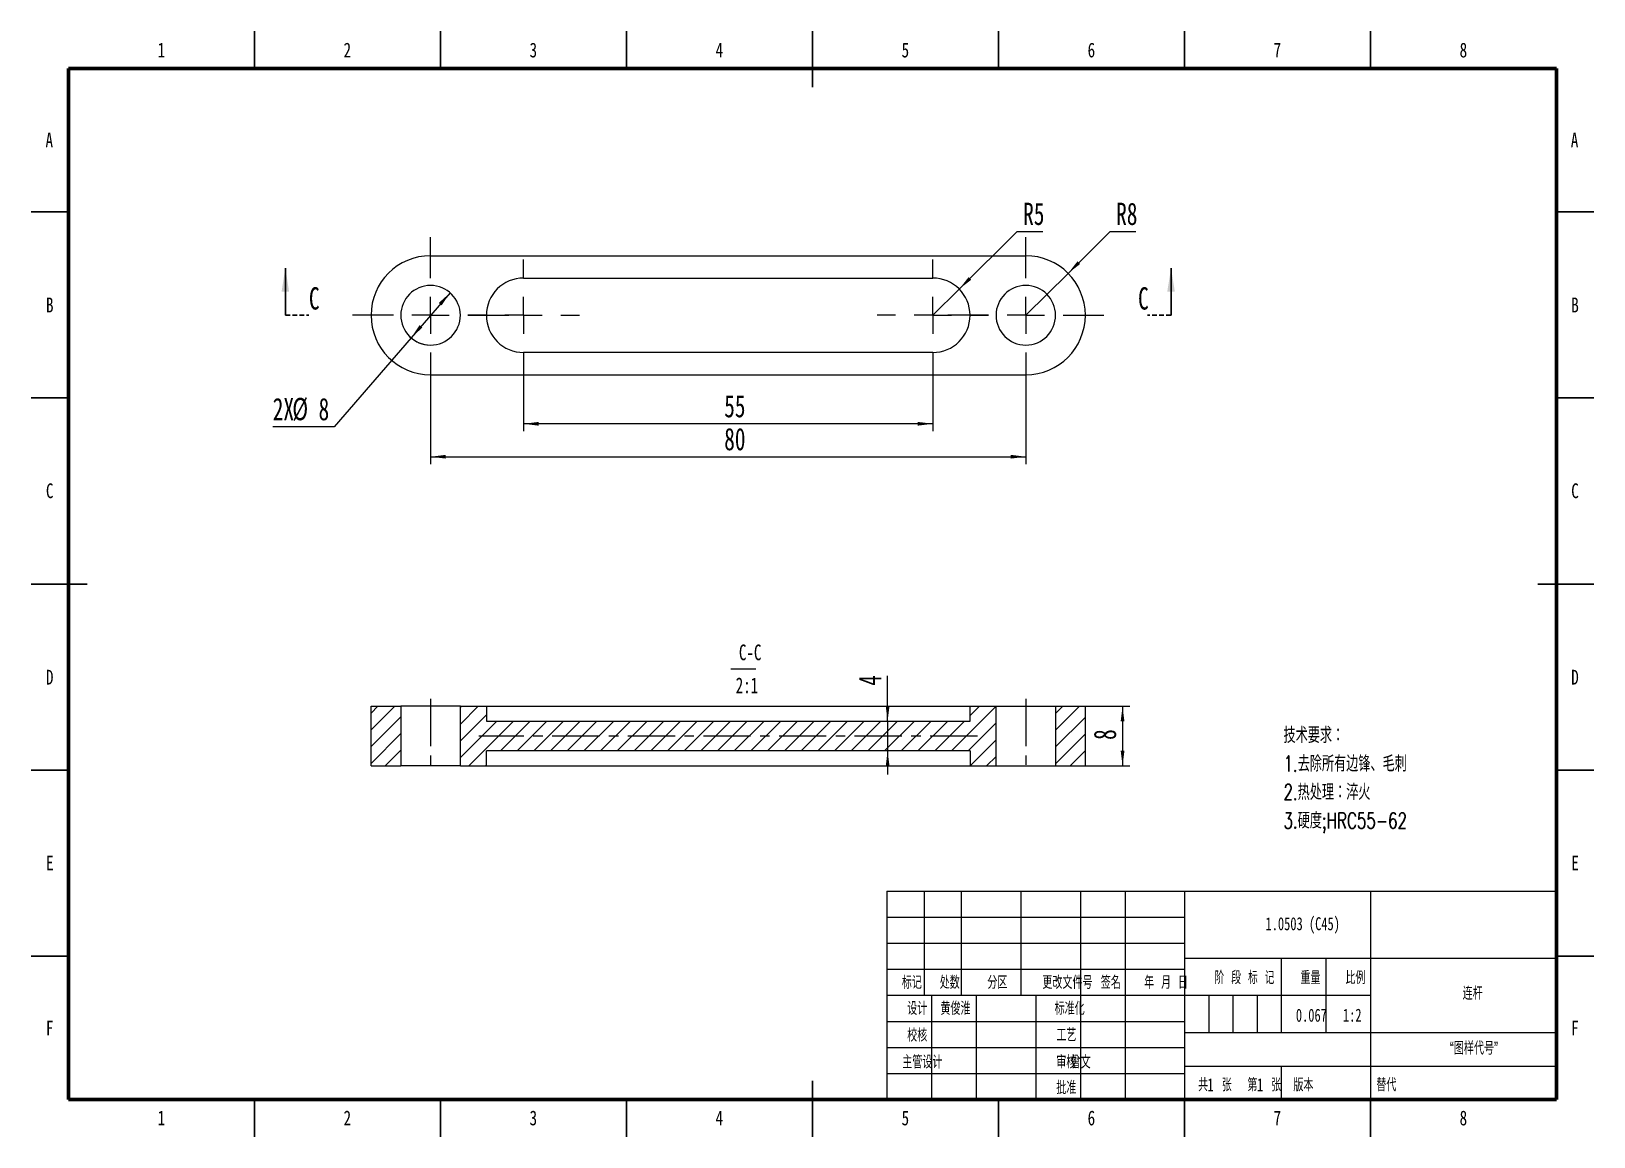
# Paper-space layout '连杆' of a CAD drawing. Header units: millimetres. Extents: x 0 to 420, y 0 to 297.
import ezdxf

# ---------------------------------------------------------------- set-up
doc = ezdxf.new("R2010")
doc.units = ezdxf.units.MM
doc.linetypes.add('CENTERX2', pattern=[20.32, 12.7, -2.54, 2.54, -2.54])
doc.linetypes.add('HIDDEN', pattern=[1.905, 1.27, -0.635])
for name, color, linetype in [('10', 7, 'Continuous'), ('5', 7, 'Continuous'), ('SLD-0', 7, 'Continuous')]:
    doc.layers.add(name, color=color, linetype=linetype)
doc.layers.add('细线层', color=4, linetype='Continuous', lineweight=15)
doc.styles.add('SLDTEXTSTYLE0', font='TXT', dxfattribs={"width": 0.7, "bigfont": 'bigfont'})
doc.styles.add('SLDTEXTSTYLE1', font='TXT', dxfattribs={"width": 0.62, "bigfont": 'bigfont'})
doc.styles.add('SLDTEXTSTYLE2', font='TXT', dxfattribs={"width": 0.614286, "bigfont": 'bigfont'})
doc.styles.add('SLDTEXTSTYLE3', font='TXT', dxfattribs={"width": 0.6, "bigfont": 'bigfont'})
doc.styles.add('SLDTEXTSTYLE4', font='TXT', dxfattribs={"width": 0.7})
doc.styles.add('SLDTEXTSTYLE5', font='TXT', dxfattribs={"width": 0.75})
doc.dimstyles.new('SLDDIMSTYLE11', dxfattribs={"dimtxt": 6, "dimasz": 4.08, "dimexe": 0, "dimexo": 0.0625, "dimgap": 1.5, "dimtad": 0, "dimtih": 1, "dimtoh": 1, "dimlfac": 0.5, "dimrnd": 1e-09, "dimzin": 12, "dimdsep": 46, "dimtxsty": 'SLDTEXTSTYLE4', "dimsah": 1, "dimcen": 0, "dimadec": 0, "dimazin": 3, "dimtfac": 1, "dimtofl": 0, "dimtmove": 0, "dimatfit": 3, "dimfxl": 1, "dimfrac": 2, "dimtolj": 1, "dimtzin": 12, "dimarcsym": 0})
doc.dimstyles.new('SLDDIMSTYLE6', dxfattribs={"dimtxt": 6, "dimasz": 4.08, "dimexe": 0, "dimexo": 0.0625, "dimgap": 1.5, "dimtad": 2, "dimlfac": 0.5, "dimrnd": 1e-09, "dimzin": 12, "dimdsep": 46, "dimtxsty": 'SLDTEXTSTYLE4', "dimsah": 1, "dimcen": 0.09, "dimadec": 0, "dimazin": 3, "dimtfac": 1, "dimtofl": 0, "dimtmove": 0, "dimatfit": 3, "dimfxl": 1, "dimfrac": 2, "dimtolj": 1, "dimtzin": 12, "dimarcsym": 0})
doc.dimstyles.new('SLDDIMSTYLE8', dxfattribs={"dimtxt": 6, "dimasz": 4.08, "dimexe": 0, "dimexo": 0.0625, "dimgap": 1.5, "dimtad": 2, "dimlfac": 0.5, "dimrnd": 1e-09, "dimzin": 12, "dimdsep": 46, "dimtxsty": 'SLDTEXTSTYLE4', "dimsah": 1, "dimcen": 0, "dimadec": 0, "dimazin": 3, "dimtfac": 1, "dimtmove": 0, "dimatfit": 3, "dimfxl": 1, "dimfrac": 2, "dimtolj": 1, "dimtzin": 12, "dimarcsym": 0})
doc.dimstyles.new('SLDDIMSTYLE9', dxfattribs={"dimtxt": 6, "dimasz": 4.08, "dimexe": 0, "dimexo": 0.0625, "dimgap": 1.5, "dimtad": 2, "dimlfac": 0.5, "dimrnd": 1e-09, "dimzin": 12, "dimdsep": 46, "dimtxsty": 'SLDTEXTSTYLE4', "dimsah": 1, "dimcen": 0.09, "dimadec": 0, "dimazin": 3, "dimtfac": 1, "dimtmove": 0, "dimatfit": 0, "dimfxl": 1, "dimfrac": 2, "dimtolj": 1, "dimtzin": 12, "dimarcsym": 0})

# ---------------------------------------------------------------- blocks, each defined once
blk = doc.blocks.new('SW_NOTE_5')
at = {"layer": '10', "color": 0, "attachment_point": 1, "style": 'SLDTEXTSTYLE0'}
for s, insert, char_height in [('技术要求：', (0, 5.46), 4.233), ('1.去除所有边锋、毛刺', (0, -2.19), 4.2333), ('2.热处理：淬火', (0, -9.83), 4.233), ('3.硬度;HRC55-62', (0, -17.48), 4.2333)]:
    blk.add_mtext(s, dxfattribs=dict(at, insert=insert, char_height=char_height))
blk = doc.blocks.new('_D_19')
at = {"layer": '10'}
for p, q in [((278.7, 231.96), (290.04, 243.22)), ((290.04, 243.22), (296.88, 243.22)), ((267.34, 220.69), (278.7, 231.96))]:
    blk.add_line(p, q, dxfattribs=at)
blk.add_solid([(278.7, 231.96), (281.95, 234.48), (281.24, 235.2)], dxfattribs=at)
at = {"layer": '10', "insert": (291.63, 250.95), "char_height": 6, "attachment_point": 1, "style": 'SLDTEXTSTYLE4'}
blk.add_mtext('R8', dxfattribs=at)
blk = doc.blocks.new('_D_20')
at = {"layer": '10'}
for p, q in [((107.34, 204.69), (107.34, 180.69)), ((267.34, 204.69), (267.34, 180.69)), ((107.34, 182.69), (267.34, 182.69))]:
    blk.add_line(p, q, dxfattribs=at)
for points in [[(107.34, 182.69), (111.42, 182.19), (111.42, 183.2)], [(267.34, 182.69), (263.26, 183.2), (263.26, 182.19)]]:
    blk.add_solid(points, dxfattribs=at)
at = {"layer": '10', "insert": (186.27, 190.43), "char_height": 6, "attachment_point": 1, "style": 'SLDTEXTSTYLE4'}
blk.add_mtext('80', dxfattribs=at)
blk = doc.blocks.new('_D_21')
at = {"layer": '10'}
for p, q in [((249.44, 227.74), (265.04, 243.22)), ((265.04, 243.22), (271.89, 243.22)), ((242.34, 220.69), (249.44, 227.74))]:
    blk.add_line(p, q, dxfattribs=at)
blk.add_solid([(249.44, 227.74), (252.69, 230.25), (251.98, 230.97)], dxfattribs=at)
at = {"layer": '10', "insert": (266.63, 250.95), "char_height": 6, "attachment_point": 1, "style": 'SLDTEXTSTYLE4'}
blk.add_mtext('R5', dxfattribs=at)
blk = doc.blocks.new('_D_22')
at = {"layer": '10'}
for p, q in [((132.34, 210.69), (132.34, 189.55)), ((242.34, 210.69), (242.34, 189.55)), ((242.34, 191.55), (132.34, 191.55))]:
    blk.add_line(p, q, dxfattribs=at)
for points in [[(132.34, 191.55), (136.42, 191.04), (136.42, 192.05)], [(242.34, 191.55), (238.26, 192.05), (238.26, 191.04)]]:
    blk.add_solid(points, dxfattribs=at)
at = {"layer": '10', "insert": (186.27, 199.28), "char_height": 6, "attachment_point": 1, "style": 'SLDTEXTSTYLE4'}
blk.add_mtext('55', dxfattribs=at)
blk = doc.blocks.new('_D_23')
at = {"layer": '细线层'}
for p, q in [((112.57, 226.75), (102.11, 214.64)), ((102.11, 214.64), (81.44, 190.75)), ((81.44, 190.75), (64.92, 190.75))]:
    blk.add_line(p, q, dxfattribs=at)
blk.add_arc((107.34, 220.69), 8, 215.1041, 270, dxfattribs=at)
for points in [[(112.57, 226.75), (109.52, 223.99), (110.29, 223.33)], [(102.11, 214.64), (105.16, 217.4), (104.39, 218.06)]]:
    blk.add_solid(points, dxfattribs=at)
at = {"layer": '细线层', "char_height": 6, "attachment_point": 1, "style": 'SLDTEXTSTYLE4'}
for s, insert in [('2X', (64.92, 198.49)), ('%%c', (70.17, 198.51)), ('8', (77.23, 198.49))]:
    blk.add_mtext(s, dxfattribs=dict(at, insert=insert))
blk = doc.blocks.new('SW_CENTERMARKSYMBOL_5')
at = {"layer": '10', "color": 0}
for p, q in [((0, 10), (0, 21)), ((0, 0), (0, 5)), ((-10, 0), (-21, 0)), ((0, 0), (-5, 0)), ((0, 0), (0, -5)), ((0, 0), (5, 0)), ((10, 0), (21, 0)), ((0, -10), (0, -21))]:
    blk.add_line(p, q, dxfattribs=at)
blk = doc.blocks.new('SW_CENTERMARKSYMBOL_6')
at = {"layer": '10', "color": 0}
for p, q in [((0, 10), (0, 21)), ((0, 0), (0, 5)), ((-10, 0), (-21, 0)), ((0, 0), (-5, 0)), ((0, 0), (0, -5)), ((0, 0), (5, 0)), ((10, 0), (21, 0)), ((0, -10), (0, -21))]:
    blk.add_line(p, q, dxfattribs=at)
blk = doc.blocks.new('SW_CENTERMARKSYMBOL_7')
at = {"layer": '10', "color": 0}
for p, q in [((0, 10), (0, 15)), ((110, 10), (110, 15)), ((0, 0), (0, 5)), ((110, 0), (110, 5)), ((-10, 0), (-15, 0)), ((0, 0), (-5, 0)), ((0, 0), (0, -5)), ((0, 0), (5, 0)), ((10, 0), (15, 0)), ((100, 0), (95, 0)), ((110, 0), (105, 0)), ((110, 0), (110, -5)), ((110, 0), (115, 0)), ((120, 0), (125, 0)), ((0, -10), (0, -15)), ((110, -10), (110, -15))]:
    blk.add_line(p, q, dxfattribs=at)
blk = doc.blocks.new('_D_24')
at = {"layer": '10'}
for p, q in [((283.34, 115.65), (295.34, 115.65)), ((293.34, 115.65), (293.34, 99.65)), ((283.34, 99.65), (295.34, 99.65))]:
    blk.add_line(p, q, dxfattribs=at)
for points in [[(293.34, 115.65), (292.83, 111.57), (293.85, 111.57)], [(293.34, 99.65), (293.85, 103.73), (292.83, 103.73)]]:
    blk.add_solid(points, dxfattribs=at)
at = {"layer": '10', "insert": (285.6, 106.61), "char_height": 6, "attachment_point": 1, "rotation": 90, "style": 'SLDTEXTSTYLE4'}
blk.add_mtext('8', dxfattribs=at)
blk = doc.blocks.new('_D_25')
at = {"layer": '10'}
for p, q in [((230.19, 111.65), (230.19, 123.81)), ((230.19, 111.65), (230.19, 103.65)), ((230.19, 103.65), (230.19, 97.3))]:
    blk.add_line(p, q, dxfattribs=at)
for points in [[(230.19, 111.65), (230.7, 115.73), (229.68, 115.73)], [(230.19, 103.65), (229.68, 99.57), (230.7, 99.57)]]:
    blk.add_solid(points, dxfattribs=at)
at = {"layer": '10', "insert": (222.46, 121.18), "char_height": 6, "attachment_point": 1, "rotation": 90, "style": 'SLDTEXTSTYLE4'}
blk.add_mtext('4', dxfattribs=at)
blk = doc.blocks.new('SW_NOTE_6')
at = {"layer": '10', "color": 0}
blk.add_line((0, -1.11), (6.73, -1.11), dxfattribs=at)
at = {"layer": '10', "color": 0, "char_height": 4.233, "attachment_point": 2, "style": 'SLDTEXTSTYLE4'}
for s, insert in [('C-C', (5.23, 5.46)), ('2:1', (4.37, -3.4))]:
    blk.add_mtext(s, dxfattribs=dict(at, insert=insert))

psp = doc.layouts.new('连杆')

# ---------------------------------------------------------------- hatches: boundary and pattern name
at = {"linetype": 'Continuous', "lineweight": 0}
h = psp.add_hatch(dxfattribs=at)
h.set_pattern_fill('ANSI31', style=0)
h.paths.add_polyline_path([(99.339, 115.654), (91.339, 115.654), (91.339, 99.654), (99.339, 99.654)], flags=0)
h = psp.add_hatch(dxfattribs=at)
h.set_pattern_fill('ANSI31', style=0)
h.paths.add_polyline_path([(122.339, 103.654), (252.339, 103.654), (252.339, 99.654), (259.339, 99.654), (259.339, 115.654), (252.339, 115.654), (252.339, 111.654), (122.339, 111.654), (122.339, 115.654), (115.339, 115.654), (115.339, 99.654), (122.339, 99.654)], flags=0)
h = psp.add_hatch(dxfattribs=at)
h.set_pattern_fill('ANSI31', style=0)
h.paths.add_polyline_path([(283.339, 115.654), (275.339, 115.654), (275.339, 99.654), (283.339, 99.654)], flags=0)

# ---------------------------------------------------------------- linework, layer by layer
at = {"color": 7, "linetype": 'Continuous', "lineweight": 30}
for p, q in [((60, 287), (60, 297)), ((110, 287), (110, 297)), ((160, 287), (160, 297)), ((210, 297), (210, 282)), ((210, 287), (210, 297)), ((260, 287), (260, 297)), ((310, 287), (310, 297)), ((360, 287), (360, 297)), ((10, 248.5), (0, 248.5)), ((410, 248.5), (420, 248.5)), ((68.299, 220.695), (68.299, 233.395)), ((306.379, 220.695), (306.379, 233.395)), ((10, 198.5), (0, 198.5)), ((410, 198.5), (420, 198.5)), ((0, 148.5), (15, 148.5)), ((10, 148.5), (0, 148.5)), ((420, 148.5), (405, 148.5)), ((410, 148.5), (420, 148.5)), ((10, 98.5), (0, 98.5)), ((410, 98.5), (420, 98.5)), ((10, 48.5), (0, 48.5)), ((410, 48.5), (420, 48.5)), ((210, 0), (210, 15)), ((60, 10), (60, 0)), ((110, 10), (110, 0)), ((160, 10), (160, 0)), ((210, 10), (210, 0)), ((260, 10), (260, 0)), ((310, 10), (310, 0)), ((360, 10), (360, 0))]:
    psp.add_line(p, q, dxfattribs=at)
at = {"color": 7, "linetype": 'Continuous', "lineweight": 60}
for p, q in [((10, 10), (10, 287)), ((10, 287), (410, 287)), ((410, 287), (410, 10)), ((410, 10), (10, 10))]:
    psp.add_line(p, q, dxfattribs=at)
at = {"color": 7, "linetype": 'Continuous', "lineweight": 15}
for p, q in [((107.339, 236.695), (267.339, 236.695)), ((132.339, 230.695), (242.339, 230.695)), ((242.339, 210.695), (132.339, 210.695)), ((107.339, 204.695), (267.339, 204.695)), ((91.339, 99.654), (91.339, 115.654)), ((91.339, 115.654), (99.339, 115.654)), ((99.339, 115.654), (99.339, 99.654)), ((107.339, 115.654), (99.339, 115.654)), ((115.339, 115.654), (107.339, 115.654)), ((115.339, 99.654), (115.339, 115.654)), ((115.339, 115.654), (122.339, 115.654)), ((122.339, 115.654), (122.339, 111.654)), ((122.339, 115.654), (132.339, 115.654)), ((132.339, 115.654), (242.339, 115.654)), ((242.339, 115.654), (252.339, 115.654)), ((252.339, 111.654), (252.339, 115.654)), ((252.339, 115.654), (259.339, 115.654)), ((259.339, 115.654), (267.339, 115.654)), ((259.339, 99.654), (259.339, 115.654)), ((267.339, 115.654), (275.339, 115.654)), ((275.339, 115.654), (275.339, 99.654)), ((275.339, 115.654), (283.339, 115.654)), ((283.339, 99.654), (283.339, 115.654)), ((122.339, 111.654), (252.339, 111.654)), ((122.339, 99.654), (122.339, 103.654)), ((252.339, 103.654), (122.339, 103.654)), ((252.339, 103.654), (252.339, 99.654)), ((91.339, 99.654), (99.339, 99.654)), ((107.339, 99.654), (99.339, 99.654)), ((115.339, 99.654), (107.339, 99.654)), ((115.339, 99.654), (122.339, 99.654)), ((122.339, 99.654), (132.339, 99.654)), ((132.339, 99.654), (242.339, 99.654)), ((242.339, 99.654), (252.339, 99.654)), ((252.339, 99.654), (259.339, 99.654)), ((259.339, 99.654), (267.339, 99.654)), ((267.339, 99.654), (275.339, 99.654)), ((275.339, 99.654), (283.339, 99.654))]:
    psp.add_line(p, q, dxfattribs=at)
at = {"color": 7, "linetype": 'HIDDEN', "lineweight": 30}
for p, q in [((68.299, 220.695), (74.649, 220.695)), ((306.379, 220.695), (300.029, 220.695))]:
    psp.add_line(p, q, dxfattribs=at)
at = {"color": 7, "linetype": 'Continuous', "lineweight": 15}
for centre, radius, start, end in [((107.339, 220.695), 16, 90, 270), ((267.339, 220.695), 16, 270, 90), ((107.339, 220.695), 8, 90, 270), ((107.339, 220.695), 8, 270, 90), ((132.339, 220.695), 10, 90, 270), ((242.339, 220.695), 10, 270, 90), ((267.339, 220.695), 8, 90, 270), ((267.339, 220.695), 8, 270, 90)]:
    psp.add_arc(centre, radius, start, end, dxfattribs=at)
at = {"color": 7, "linetype": 'Continuous', "lineweight": 30}
for points in [[(68.299, 233.395), (67.283, 227.045), (69.315, 227.045)], [(306.379, 233.395), (305.363, 227.045), (307.395, 227.045)]]:
    psp.add_solid(points, dxfattribs=at)
at = {"layer": '10', "linetype": 'CENTERX2', "lineweight": 0}
for p, q in [((107.339, 117.654), (107.339, 97.654)), ((267.339, 117.654), (267.339, 97.654)), ((254.339, 107.654), (120.339, 107.654))]:
    psp.add_line(p, q, dxfattribs=at)
at = {"layer": '10', "color": 7, "lineweight": 15}
for p, q in [((240, 66), (240, 38)), ((250, 66), (250, 38)), ((266, 66), (266, 38)), ((282, 66), (282, 10)), ((294, 66), (294, 10)), ((310, 66), (310, 10)), ((360, 66), (360, 38)), ((310, 48), (410, 48)), ((335.986, 48), (335.986, 28)), ((348, 48), (348, 28)), ((230, 45), (310, 45)), ((230, 38), (360, 38)), ((242, 38), (242, 10)), ((254, 38), (254, 10)), ((270, 38), (270, 10)), ((360, 38), (360, 10)), ((230, 31), (310, 31)), ((310, 28), (410, 28)), ((230, 24), (310, 24)), ((230, 17), (310, 17)), ((310, 19), (410, 19))]:
    psp.add_line(p, q, dxfattribs=at)
at = {"layer": '10', "color": 7}
for p, q in [((230, 59), (310, 59)), ((230, 52), (310, 52))]:
    psp.add_line(p, q, dxfattribs=at)
at = {"layer": '5', "color": 7, "lineweight": 15}
for q in [(410, 66), (230, 10)]:
    psp.add_line((230, 66), q, dxfattribs=at)
at = {"layer": 'SLD-0'}
for p, q in [((316.5, 38), (316.5, 28)), ((323, 38), (323, 28)), ((329.5, 38), (329.5, 28))]:
    psp.add_line(p, q, dxfattribs=at)
at = {"layer": 'SLD-0', "lineweight": 15}
psp.add_line((335.986, 19), (335.986, 10), dxfattribs=at)

# ---------------------------------------------------------------- block references
at = {"layer": '10'}
for name, p in [('SW_CENTERMARKSYMBOL_5', (107.339, 220.695)), ('SW_CENTERMARKSYMBOL_6', (267.339, 220.695)), ('SW_CENTERMARKSYMBOL_7', (132.339, 220.695)), ('SW_NOTE_6', (188.014, 126.792)), ('SW_NOTE_5', (336.609, 104.542))]:
    psp.add_blockref(name, p, dxfattribs=at)

# ---------------------------------------------------------------- texts
at = {"color": 7, "linetype": 'Continuous', "lineweight": 0, "char_height": 3.969, "attachment_point": 2, "style": 'SLDTEXTSTYLE5'}
for s, insert in [('1', (34.96, 293.944)), ('2', (84.96, 293.944)), ('3', (134.96, 293.944)), ('4', (184.96, 293.944)), ('5', (234.96, 293.944)), ('6', (284.96, 293.944)), ('7', (334.96, 293.944)), ('8', (384.96, 293.944)), ('A', (4.84, 269.781)), ('A', (414.84, 269.781)), ('B', (4.971, 225.444)), ('B', (414.971, 225.444)), ('C', (4.959, 175.531)), ('C', (414.959, 175.531)), ('D', (4.953, 125.444)), ('D', (414.953, 125.444)), ('E', (5.008, 75.531)), ('E', (415.008, 75.531)), ('F', (4.958, 31.194)), ('F', (414.958, 31.194)), ('1', (34.96, 7.031)), ('2', (84.96, 7.031)), ('3', (134.96, 7.031)), ('4', (184.96, 7.031)), ('5', (234.96, 7.031)), ('6', (284.96, 7.031)), ('7', (334.96, 7.031)), ('8', (384.96, 7.031))]:
    psp.add_mtext(s, dxfattribs=dict(at, insert=insert))
at = {"color": 7, "linetype": 'Continuous', "char_height": 6, "attachment_point": 1, "style": 'SLDTEXTSTYLE4'}
for insert in [(74.649, 228.236), (297.516, 228.236)]:
    psp.add_mtext('C', dxfattribs=dict(at, insert=insert))
at = {"layer": '10', "char_height": 3.5}
for s, insert, attachment_point, style in [('1.0503 (C45)', (341.777, 58.981), 2, 'SLDTEXTSTYLE4'), ('标记', (236.711, 43.217), 2, 'SLDTEXTSTYLE0'), ('处数', (246.886, 43.217), 2, 'SLDTEXTSTYLE0'), ('分区', (259.683, 43.217), 2, 'SLDTEXTSTYLE0'), ('更改文件号', (278.529, 43.217), 2, 'SLDTEXTSTYLE0'), ('签名', (290.187, 43.217), 2, 'SLDTEXTSTYLE0'), ('年 月 日', (305.041, 43.217), 2, 'SLDTEXTSTYLE1'), ('阶 段 标 记', (326.125, 44.494), 2, 'SLDTEXTSTYLE2'), ('重量', (343.85, 44.494), 2, 'SLDTEXTSTYLE0'), ('比例', (355.942, 44.494), 2, 'SLDTEXTSTYLE0'), ('连杆', (387.466, 40.291), 2, 'SLDTEXTSTYLE0'), ('设计', (238.15, 36.234), 2, 'SLDTEXTSTYLE0'), ('黄俊淮', (244.391, 36.234), 1, 'SLDTEXTSTYLE0'), ('标准化', (279.121, 36.234), 2, 'SLDTEXTSTYLE0'), ('0.067', (344.097, 34.405), 2, 'SLDTEXTSTYLE4'), ('1:2', (355.084, 34.405), 2, 'SLDTEXTSTYLE4'), ('校核', (238.149, 29.056), 2, 'SLDTEXTSTYLE0'), ('工艺', (278.235, 29.099), 2, 'SLDTEXTSTYLE0'), ('“图样代号”', (387.799, 25.55), 2, 'SLDTEXTSTYLE0'), ('主管设计', (239.531, 21.83), 2, 'SLDTEXTSTYLE0'), ('审核', (278.234, 21.83), 2, 'SLDTEXTSTYLE0'), ('曾文', (279.39, 21.83), 1, 'SLDTEXTSTYLE0'), ('批准', (278.217, 14.941), 2, 'SLDTEXTSTYLE0'), ('共  张', (318.178, 15.701), 2, 'SLDTEXTSTYLE3'), ('1', (316.142, 15.701), 1, 'SLDTEXTSTYLE4'), ('第  张', (331.442, 15.701), 2, 'SLDTEXTSTYLE3'), ('1', (329.479, 15.701), 1, 'SLDTEXTSTYLE4'), ('版本', (341.961, 15.701), 2, 'SLDTEXTSTYLE0')]:
    psp.add_mtext(s, dxfattribs=dict(at, insert=insert, attachment_point=attachment_point, style=style))
at = {"layer": 'SLD-0', "insert": (361.561, 15.701), "char_height": 3.5, "attachment_point": 1, "style": 'SLDTEXTSTYLE0'}
psp.add_mtext('替代', dxfattribs=at)

# ---------------------------------------------------------------- dimensions: what is measured, and where the dimension line sits
at = {"layer": '10'}
for center, mpoint, picture, middle in [((242.339, 220.695), (249.439, 227.738), '_D_21', (269.259, 246.93)), ((267.339, 220.695), (278.698, 231.963), '_D_19', (294.255, 246.93))]:
    dim = psp.add_radius_dim(center=center, mpoint=mpoint, dimstyle='SLDDIMSTYLE11', dxfattribs=at)
    dim.commit()
    dim.dimension.update_dxf_attribs({"geometry": picture, "text_midpoint": middle, "dimtype": 164})
for base, p1, p2, picture, middle in [((132.339, 191.545), (242.339, 210.695), (132.339, 210.695), '_D_22', (188.9, 191.545)), ((267.339, 182.695), (107.339, 204.695), (267.339, 204.695), '_D_20', (188.9, 182.695))]:
    dim = psp.add_linear_dim(base=base, p1=p1, p2=p2, dimstyle='SLDDIMSTYLE6', dxfattribs=at)
    dim.commit()
    dim.dimension.update_dxf_attribs({"geometry": picture, "text_midpoint": middle, "dimtype": 160})
for base, p1, p2, dimstyle, picture, middle in [((230.193, 103.654), (252.339, 111.654), (252.339, 103.654), 'SLDDIMSTYLE9', '_D_25', (230.193, 122.496)), ((293.339, 99.654), (283.339, 115.654), (283.339, 99.654), 'SLDDIMSTYLE6', '_D_24', (293.339, 107.927))]:
    dim = psp.add_linear_dim(base=base, p1=p1, p2=p2, angle=90, dimstyle=dimstyle, dxfattribs=at)
    dim.commit()
    dim.dimension.update_dxf_attribs({"geometry": picture, "text_midpoint": middle, "dimtype": 160})
at = {"layer": '细线层'}
dim = psp.add_diameter_dim_2p(p1=(102.106, 214.644), p2=(112.573, 226.745), text='2X<>', dimstyle='SLDDIMSTYLE8', dxfattribs=at)
dim.commit()
dim.dimension.update_dxf_attribs({"geometry": '_D_23', "text_midpoint": (72.384, 195.499), "dimtype": 163})

doc.saveas('drawing.dxf')
